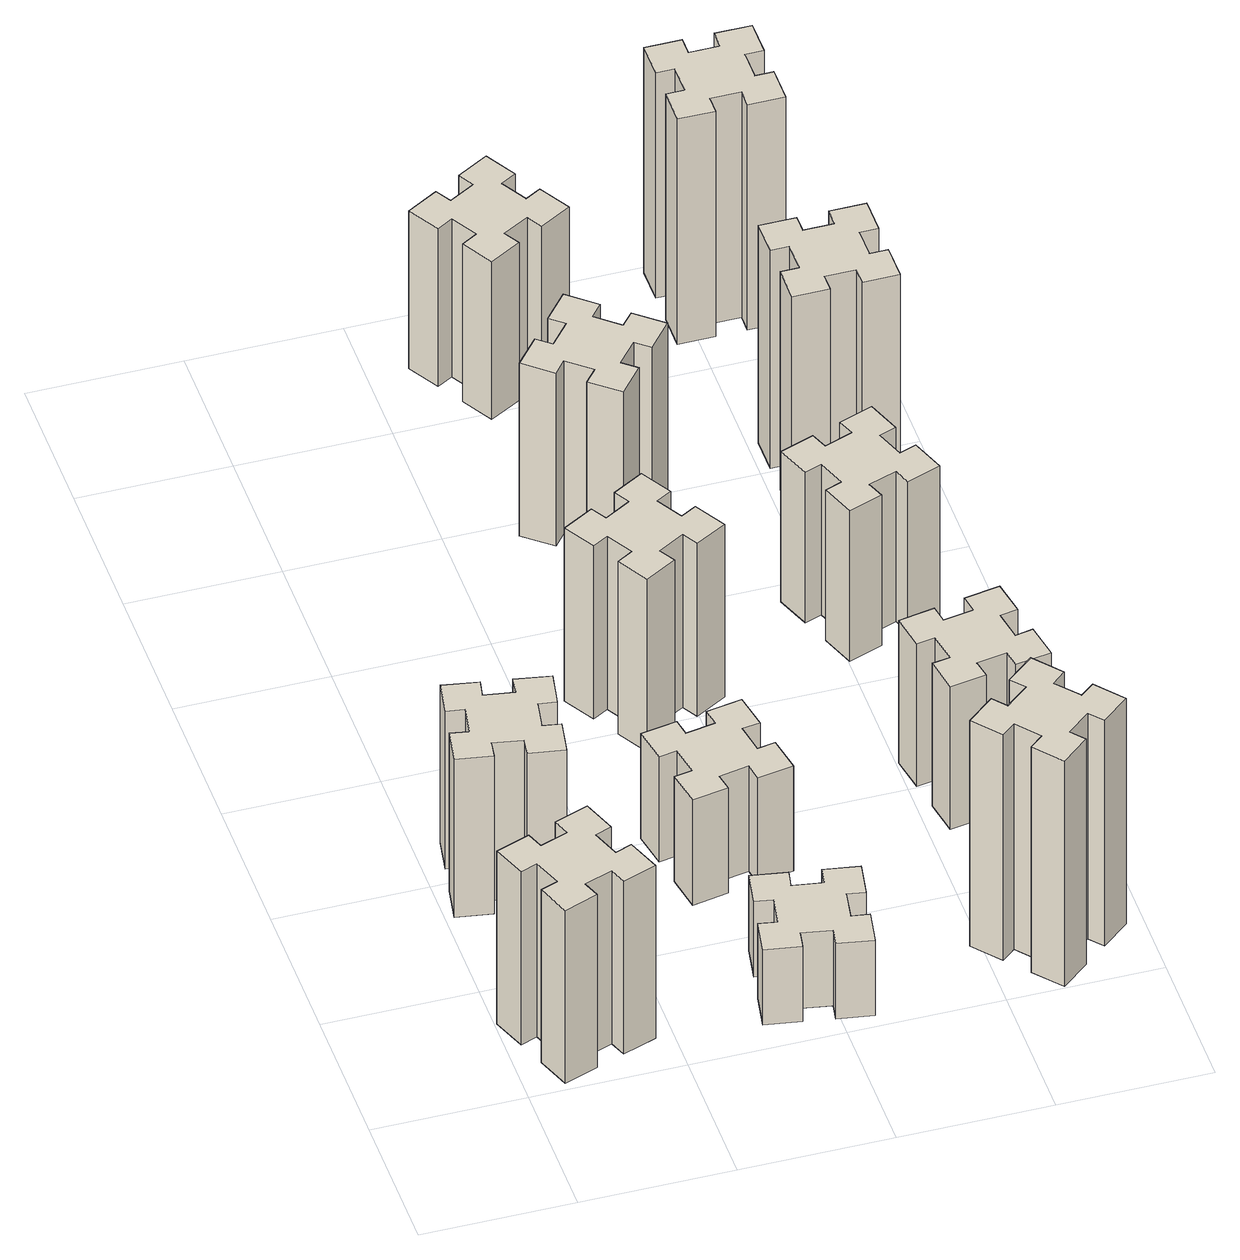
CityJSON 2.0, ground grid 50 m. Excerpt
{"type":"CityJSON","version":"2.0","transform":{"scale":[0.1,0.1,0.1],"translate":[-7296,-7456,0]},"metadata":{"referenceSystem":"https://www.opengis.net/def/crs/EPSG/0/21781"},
"CityObjects":{
"building1":{"type":"Building","attributes":{"class":"1000","function":"1000","usage":"1000","yearOfConstruction":2016,"roofType":"1000","measuredHeight":69,"storeysAboveGround":30,"storeysBelowGround":0},"geometry":[{"type":"Solid","lod":"1","boundaries":[[[[0,1,2,3,4,5,6,7,8,9,10,11,12,13,14,15,16,17,18,19]],[[17,16,20,21]],[[16,15,22,20]],[[15,14,23,22]],[[14,13,24,23]],[[13,12,25,24]],[[12,11,26,25]],[[11,10,27,26]],[[10,9,28,27]],[[9,8,29,28]],[[8,7,30,29]],[[7,6,31,30]],[[6,5,32,31]],[[5,4,33,32]],[[4,3,34,33]],[[3,2,35,34]],[[2,1,36,35]],[[1,0,37,36]],[[0,19,38,37]],[[19,18,39,38]],[[18,17,21,39]],[[24,25,26,27,28,29,30,31,32,33,34,35,36,37,38,39,21,20,22,23]]]]}]},
"building2":{"type":"Building","attributes":{"class":"1000","function":"1000","usage":"1000","yearOfConstruction":2016,"roofType":"1000","measuredHeight":63,"storeysAboveGround":30,"storeysBelowGround":0},"geometry":[{"type":"Solid","lod":"1","boundaries":[[[[40,41,42,43,44,45,46,47,48,49,50,51,52,53,54,55,56,57,58,59]],[[57,56,60,61]],[[56,55,62,60]],[[55,54,63,62]],[[54,53,64,63]],[[53,52,65,64]],[[52,51,66,65]],[[51,50,67,66]],[[50,49,68,67]],[[49,48,69,68]],[[48,47,70,69]],[[47,46,71,70]],[[46,45,72,71]],[[45,44,73,72]],[[44,43,74,73]],[[43,42,75,74]],[[42,41,76,75]],[[41,40,77,76]],[[40,59,78,77]],[[59,58,79,78]],[[58,57,61,79]],[[64,65,66,67,68,69,70,71,72,73,74,75,76,77,78,79,61,60,62,63]]]]}]},
"building3":{"type":"Building","attributes":{"class":"1000","function":"1000","usage":"1000","yearOfConstruction":2016,"roofType":"1000","measuredHeight":30,"storeysAboveGround":30,"storeysBelowGround":0},"geometry":[{"type":"Solid","lod":"1","boundaries":[[[[80,81,82,83,84,85,86,87,88,89,90,91,92,93,94,95,96,97,98,99]],[[97,96,100,101]],[[96,95,102,100]],[[95,94,103,102]],[[94,93,104,103]],[[93,92,105,104]],[[92,91,106,105]],[[91,90,107,106]],[[90,89,108,107]],[[89,88,109,108]],[[88,87,110,109]],[[87,86,111,110]],[[86,85,112,111]],[[85,84,113,112]],[[84,83,114,113]],[[83,82,115,114]],[[82,81,116,115]],[[81,80,117,116]],[[80,99,118,117]],[[99,98,119,118]],[[98,97,101,119]],[[104,105,106,107,108,109,110,111,112,113,114,115,116,117,118,119,101,100,102,103]]]]}]},
"building4":{"type":"Building","attributes":{"class":"1000","function":"1000","usage":"1000","yearOfConstruction":2016,"roofType":"1000","measuredHeight":42,"storeysAboveGround":30,"storeysBelowGround":0},"geometry":[{"type":"Solid","lod":"1","boundaries":[[[[120,121,122,123,124,125,126,127,128,129,130,131,132,133,134,135,136,137,138,139]],[[137,136,140,141]],[[136,135,142,140]],[[135,134,143,142]],[[134,133,144,143]],[[133,132,145,144]],[[132,131,146,145]],[[131,130,147,146]],[[130,129,148,147]],[[129,128,149,148]],[[128,127,150,149]],[[127,126,151,150]],[[126,125,152,151]],[[125,124,153,152]],[[124,123,154,153]],[[123,122,155,154]],[[122,121,156,155]],[[121,120,157,156]],[[120,139,158,157]],[[139,138,159,158]],[[138,137,141,159]],[[144,145,146,147,148,149,150,151,152,153,154,155,156,157,158,159,141,140,142,143]]]]}]},
"building5":{"type":"Building","attributes":{"class":"1000","function":"1000","usage":"1000","yearOfConstruction":2016,"roofType":"1000","measuredHeight":69,"storeysAboveGround":30,"storeysBelowGround":0},"geometry":[{"type":"Solid","lod":"1","boundaries":[[[[160,161,162,163,164,165,166,167,168,169,170,171,172,173,174,175,176,177,178,179]],[[177,176,180,181]],[[176,175,182,180]],[[175,174,183,182]],[[174,173,184,183]],[[173,172,185,184]],[[172,171,186,185]],[[171,170,187,186]],[[170,169,188,187]],[[169,168,189,188]],[[168,167,190,189]],[[167,166,191,190]],[[166,165,192,191]],[[165,164,193,192]],[[164,163,194,193]],[[163,162,195,194]],[[162,161,196,195]],[[161,160,197,196]],[[160,179,198,197]],[[179,178,199,198]],[[178,177,181,199]],[[184,185,186,187,188,189,190,191,192,193,194,195,196,197,198,199,181,180,182,183]]]]}]},
"building6":{"type":"Building","attributes":{"class":"1000","function":"1000","usage":"1000","yearOfConstruction":2016,"roofType":"1000","measuredHeight":69,"storeysAboveGround":30,"storeysBelowGround":0},"geometry":[{"type":"Solid","lod":"1","boundaries":[[[[200,201,202,203,204,205,206,207,208,209,210,211,212,213,214,215,216,217,218,219]],[[217,216,220,221]],[[216,215,222,220]],[[215,214,223,222]],[[214,213,224,223]],[[213,212,225,224]],[[212,211,226,225]],[[211,210,227,226]],[[210,209,228,227]],[[209,208,229,228]],[[208,207,230,229]],[[207,206,231,230]],[[206,205,232,231]],[[205,204,233,232]],[[204,203,234,233]],[[203,202,235,234]],[[202,201,236,235]],[[201,200,237,236]],[[200,219,238,237]],[[219,218,239,238]],[[218,217,221,239]],[[224,225,226,227,228,229,230,231,232,233,234,235,236,237,238,239,221,220,222,223]]]]}]},
"building7":{"type":"Building","attributes":{"class":"1000","function":"1000","usage":"1000","yearOfConstruction":2016,"roofType":"1000","measuredHeight":90,"storeysAboveGround":30,"storeysBelowGround":0},"geometry":[{"type":"Solid","lod":"1","boundaries":[[[[240,241,242,243,244,245,246,247,248,249,250,251,252,253,254,255,256,257,258,259]],[[257,256,260,261]],[[256,255,262,260]],[[255,254,263,262]],[[254,253,264,263]],[[253,252,265,264]],[[252,251,266,265]],[[251,250,267,266]],[[250,249,268,267]],[[249,248,269,268]],[[248,247,270,269]],[[247,246,271,270]],[[246,245,272,271]],[[245,244,273,272]],[[244,243,274,273]],[[243,242,275,274]],[[242,241,276,275]],[[241,240,277,276]],[[240,259,278,277]],[[259,258,279,278]],[[258,257,261,279]],[[264,265,266,267,268,269,270,271,272,273,274,275,276,277,278,279,261,260,262,263]]]]}]},
"building8":{"type":"Building","attributes":{"class":"1000","function":"1000","usage":"1000","yearOfConstruction":2016,"roofType":"1000","measuredHeight":63,"storeysAboveGround":30,"storeysBelowGround":0},"geometry":[{"type":"Solid","lod":"1","boundaries":[[[[280,281,282,283,284,285,286,287,288,289,290,291,292,293,294,295,296,297,298,299]],[[297,296,300,301]],[[296,295,302,300]],[[295,294,303,302]],[[294,293,304,303]],[[293,292,305,304]],[[292,291,306,305]],[[291,290,307,306]],[[290,289,308,307]],[[289,288,309,308]],[[288,287,310,309]],[[287,286,311,310]],[[286,285,312,311]],[[285,284,313,312]],[[284,283,314,313]],[[283,282,315,314]],[[282,281,316,315]],[[281,280,317,316]],[[280,299,318,317]],[[299,298,319,318]],[[298,297,301,319]],[[304,305,306,307,308,309,310,311,312,313,314,315,316,317,318,319,301,300,302,303]]]]}]},
"building9":{"type":"Building","attributes":{"class":"1000","function":"1000","usage":"1000","yearOfConstruction":2016,"roofType":"1000","measuredHeight":57,"storeysAboveGround":30,"storeysBelowGround":0},"geometry":[{"type":"Solid","lod":"1","boundaries":[[[[320,321,322,323,324,325,326,327,328,329,330,331,332,333,334,335,336,337,338,339]],[[337,336,340,341]],[[336,335,342,340]],[[335,334,343,342]],[[334,333,344,343]],[[333,332,345,344]],[[332,331,346,345]],[[331,330,347,346]],[[330,329,348,347]],[[329,328,349,348]],[[328,327,350,349]],[[327,326,351,350]],[[326,325,352,351]],[[325,324,353,352]],[[324,323,354,353]],[[323,322,355,354]],[[322,321,356,355]],[[321,320,357,356]],[[320,339,358,357]],[[339,338,359,358]],[[338,337,341,359]],[[344,345,346,347,348,349,350,351,352,353,354,355,356,357,358,359,341,340,342,343]]]]}]},
"building10":{"type":"Building","attributes":{"class":"1000","function":"1000","usage":"1000","yearOfConstruction":2016,"roofType":"1000","measuredHeight":60,"storeysAboveGround":30,"storeysBelowGround":0},"geometry":[{"type":"Solid","lod":"1","boundaries":[[[[360,361,362,363,364,365,366,367,368,369,370,371,372,373,374,375,376,377,378,379]],[[377,376,380,381]],[[376,375,382,380]],[[375,374,383,382]],[[374,373,384,383]],[[373,372,385,384]],[[372,371,386,385]],[[371,370,387,386]],[[370,369,388,387]],[[369,368,389,388]],[[368,367,390,389]],[[367,366,391,390]],[[366,365,392,391]],[[365,364,393,392]],[[364,363,394,393]],[[363,362,395,394]],[[362,361,396,395]],[[361,360,397,396]],[[360,379,398,397]],[[379,378,399,398]],[[378,377,381,399]],[[384,385,386,387,388,389,390,391,392,393,394,395,396,397,398,399,381,380,382,383]]]]}]},
"building11":{"type":"Building","attributes":{"class":"1000","function":"1000","usage":"1000","yearOfConstruction":2016,"roofType":"1000","measuredHeight":87,"storeysAboveGround":30,"storeysBelowGround":0},"geometry":[{"type":"Solid","lod":"1","boundaries":[[[[400,401,402,403,404,405,406,407,408,409,410,411,412,413,414,415,416,417,418,419]],[[417,416,420,421]],[[416,415,422,420]],[[415,414,423,422]],[[414,413,424,423]],[[413,412,425,424]],[[412,411,426,425]],[[411,410,427,426]],[[410,409,428,427]],[[409,408,429,428]],[[408,407,430,429]],[[407,406,431,430]],[[406,405,432,431]],[[405,404,433,432]],[[404,403,434,433]],[[403,402,435,434]],[[402,401,436,435]],[[401,400,437,436]],[[400,419,438,437]],[[419,418,439,438]],[[418,417,421,439]],[[424,425,426,427,428,429,430,431,432,433,434,435,436,437,438,439,421,420,422,423]]]]}]},
"building12":{"type":"Building","attributes":{"class":"1000","function":"1000","usage":"1000","yearOfConstruction":2016,"roofType":"1000","measuredHeight":90,"storeysAboveGround":30,"storeysBelowGround":0},"geometry":[{"type":"Solid","lod":"1","boundaries":[[[[440,441,442,443,444,445,446,447,448,449,450,451,452,453,454,455,456,457,458,459]],[[457,456,460,461]],[[456,455,462,460]],[[455,454,463,462]],[[454,453,464,463]],[[453,452,465,464]],[[452,451,466,465]],[[451,450,467,466]],[[450,449,468,467]],[[449,448,469,468]],[[448,447,470,469]],[[447,446,471,470]],[[446,445,472,471]],[[445,444,473,472]],[[444,443,474,473]],[[443,442,475,474]],[[442,441,476,475]],[[441,440,477,476]],[[440,459,478,477]],[[459,458,479,478]],[[458,457,461,479]],[[464,465,466,467,468,469,470,471,472,473,474,475,476,477,478,479,461,460,462,463]]]]}]}
},
"vertices":[
[235,366,0],[141,332,0],[120,388,0],[7,347,0],[49,234,0],[105,255,0],[139,161,0],[83,140,0],[124,27,0],[237,69,0],[216,125,0],[310,159,0],[330,103,0],[443,144,0],[402,257,0],[346,236,0],[312,330,0],[368,350,0],[327,463,0],[214,422,0],[312,330,690],[368,350,690],[346,236,690],[402,257,690],[443,144,690],[330,103,690],[310,159,690],[216,125,690],[237,69,690],[124,27,690],[83,140,690],[139,161,690],[105,255,690],[49,234,690],[7,347,690],[120,388,690],[141,332,690],[235,366,690],[214,422,690],[327,463,690],
[325,917,0],[342,1015,0],[401,1005,0],[422,1123,0],[304,1144,0],[294,1085,0],[195,1102,0],[206,1161,0],[87,1182,0],[67,1064,0],[126,1054,0],[108,955,0],[49,966,0],[28,847,0],[147,827,0],[157,886,0],[255,868,0],[245,809,0],[363,788,0],[384,907,0],[255,868,630],[245,809,630],[157,886,630],[147,827,630],[28,847,630],[49,966,630],[108,955,630],[126,1054,630],[67,1064,630],[87,1182,630],[206,1161,630],[195,1102,630],[294,1085,630],[304,1144,630],[422,1123,630],[401,1005,630],[342,1015,630],[325,917,630],[384,907,630],[363,788,630],
[866,314,0],[848,215,0],[789,226,0],[768,107,0],[887,87,0],[897,146,0],[995,128,0],[985,69,0],[1103,48,0],[1124,167,0],[1065,177,0],[1082,275,0],[1141,265,0],[1162,383,0],[1044,404,0],[1034,345,0],[935,362,0],[946,421,0],[827,442,0],[807,324,0],[935,362,300],[946,421,300],[1034,345,300],[1044,404,300],[1162,383,300],[1141,265,300],[1082,275,300],[1065,177,300],[1124,167,300],[1103,48,300],[985,69,300],[995,128,300],[897,146,300],[887,87,300],[768,107,300],[789,226,300],[848,215,300],[866,314,300],[807,324,300],[827,442,300],
[895,1002,0],[797,985,0],[787,1044,0],[668,1023,0],[689,905,0],[748,915,0],[766,817,0],[707,807,0],[727,688,0],[846,709,0],[835,768,0],[934,786,0],[944,727,0],[1062,747,0],[1041,866,0],[982,855,0],[965,954,0],[1024,964,0],[1003,1082,0],[885,1061,0],[965,954,420],[1024,964,420],[982,855,420],[1041,866,420],[1062,747,420],[944,727,420],[934,786,420],[835,768,420],[846,709,420],[727,688,420],[707,807,420],[766,817,420],[748,915,420],[689,905,420],[668,1023,420],[787,1044,420],[797,985,420],[895,1002,420],[885,1061,420],[1003,1082,420],
[745,1614,0],[795,1527,0],[743,1497,0],[803,1393,0],[907,1453,0],[877,1505,0],[964,1555,0],[994,1503,0],[1098,1563,0],[1038,1667,0],[986,1637,0],[936,1724,0],[988,1754,0],[928,1858,0],[824,1798,0],[854,1746,0],[767,1696,0],[737,1748,0],[633,1688,0],[693,1584,0],[767,1696,690],[737,1748,690],[854,1746,690],[824,1798,690],[928,1858,690],[988,1754,690],[936,1724,690],[986,1637,690],[1038,1667,690],[1098,1563,690],[994,1503,690],[964,1555,690],[877,1505,690],[907,1453,690],[803,1393,690],[743,1497,690],[795,1527,690],[745,1614,690],[693,1584,690],[633,1688,690],
[1074,2517,0],[998,2582,0],[1036,2628,0],[944,2705,0],[867,2613,0],[913,2574,0],[849,2498,0],[803,2536,0],[726,2444,0],[818,2367,0],[856,2413,0],[933,2349,0],[894,2303,0],[986,2226,0],[1063,2318,0],[1017,2356,0],[1082,2433,0],[1128,2394,0],[1205,2486,0],[1113,2563,0],[1082,2433,690],[1128,2394,690],[1017,2356,690],[1063,2318,690],[986,2226,690],[894,2303,690],[933,2349,690],[856,2413,690],[818,2367,690],[726,2444,690],[803,2536,690],[849,2498,690],[913,2574,690],[867,2613,690],[944,2705,690],[1036,2628,690],[998,2582,690],[1074,2517,690],[1113,2563,690],[1205,2486,690],
[1738,129,0],[1814,193,0],[1853,147,0],[1945,224,0],[1868,316,0],[1822,278,0],[1757,354,0],[1803,393,0],[1726,485,0],[1634,408,0],[1673,362,0],[1596,297,0],[1558,343,0],[1466,266,0],[1543,174,0],[1589,213,0],[1653,136,0],[1607,98,0],[1684,6,0],[1776,83,0],[1653,136,900],[1607,98,900],[1589,213,900],[1543,174,900],[1466,266,900],[1558,343,900],[1596,297,900],[1673,362,900],[1634,408,900],[1726,485,900],[1803,393,900],[1757,354,900],[1822,278,900],[1868,316,900],[1945,224,900],[1853,147,900],[1814,193,900],[1738,129,900],[1776,83,900],[1684,6,900],
[986,3217,0],[936,3304,0],[988,3334,0],[928,3438,0],[824,3378,0],[854,3326,0],[767,3276,0],[737,3328,0],[633,3268,0],[693,3164,0],[745,3194,0],[795,3107,0],[743,3077,0],[803,2973,0],[907,3033,0],[877,3085,0],[964,3135,0],[994,3083,0],[1098,3143,0],[1038,3247,0],[964,3135,630],[994,3083,630],[877,3085,630],[907,3033,630],[803,2973,630],[743,3077,630],[795,3107,630],[745,3194,630],[693,3164,630],[633,3268,630],[737,3328,630],[767,3276,630],[854,3326,630],[824,3378,630],[928,3438,630],[988,3334,630],[936,3304,630],[986,3217,630],[1038,3247,630],[1098,3143,630],
[1735,1102,0],[1637,1085,0],[1627,1144,0],[1508,1123,0],[1529,1005,0],[1588,1015,0],[1606,917,0],[1547,907,0],[1567,788,0],[1686,809,0],[1675,868,0],[1774,886,0],[1784,827,0],[1902,847,0],[1881,966,0],[1822,955,0],[1805,1054,0],[1864,1064,0],[1843,1182,0],[1725,1161,0],[1805,1054,570],[1864,1064,570],[1822,955,570],[1881,966,570],[1902,847,570],[1784,827,570],[1774,886,570],[1675,868,570],[1686,809,570],[1567,788,570],[1547,907,570],[1606,917,570],[1588,1015,570],[1529,1005,570],[1508,1123,570],[1627,1144,570],[1637,1085,570],[1735,1102,570],[1725,1161,570],[1843,1182,570],
[1485,1835,0],[1519,1741,0],[1463,1720,0],[1504,1607,0],[1617,1649,0],[1596,1705,0],[1690,1739,0],[1710,1683,0],[1823,1724,0],[1782,1837,0],[1726,1816,0],[1692,1910,0],[1748,1930,0],[1707,2043,0],[1594,2002,0],[1615,1946,0],[1521,1912,0],[1500,1968,0],[1387,1927,0],[1429,1814,0],[1521,1912,600],[1500,1968,600],[1615,1946,600],[1594,2002,600],[1707,2043,600],[1748,1930,600],[1692,1910,600],[1726,1816,600],[1782,1837,600],[1823,1724,600],[1710,1683,600],[1690,1739,600],[1596,1705,600],[1617,1649,600],[1504,1607,600],[1463,1720,600],[1519,1741,600],[1485,1835,600],[1429,1814,600],[1387,1927,600],
[1755,2575,0],[1655,2575,0],[1655,2635,0],[1535,2635,0],[1535,2515,0],[1595,2515,0],[1595,2415,0],[1535,2415,0],[1535,2295,0],[1655,2295,0],[1655,2355,0],[1755,2355,0],[1755,2295,0],[1875,2295,0],[1875,2415,0],[1815,2415,0],[1815,2515,0],[1875,2515,0],[1875,2635,0],[1755,2635,0],[1815,2515,870],[1875,2515,870],[1815,2415,870],[1875,2415,870],[1875,2295,870],[1755,2295,870],[1755,2355,870],[1655,2355,870],[1655,2295,870],[1535,2295,870],[1535,2415,870],[1595,2415,870],[1595,2515,870],[1535,2515,870],[1535,2635,870],[1655,2635,870],[1655,2575,870],[1755,2575,870],[1755,2635,870],[1875,2635,870],
[1555,3195,0],[1655,3195,0],[1655,3135,0],[1775,3135,0],[1775,3255,0],[1715,3255,0],[1715,3355,0],[1775,3355,0],[1775,3475,0],[1655,3475,0],[1655,3415,0],[1555,3415,0],[1555,3475,0],[1435,3475,0],[1435,3355,0],[1495,3355,0],[1495,3255,0],[1435,3255,0],[1435,3135,0],[1555,3135,0],[1495,3255,900],[1435,3255,900],[1495,3355,900],[1435,3355,900],[1435,3475,900],[1555,3475,900],[1555,3415,900],[1655,3415,900],[1655,3475,900],[1775,3475,900],[1775,3355,900],[1715,3355,900],[1715,3255,900],[1775,3255,900],[1775,3135,900],[1655,3135,900],[1655,3195,900],[1555,3195,900],[1555,3135,900],[1435,3135,900]
]}
